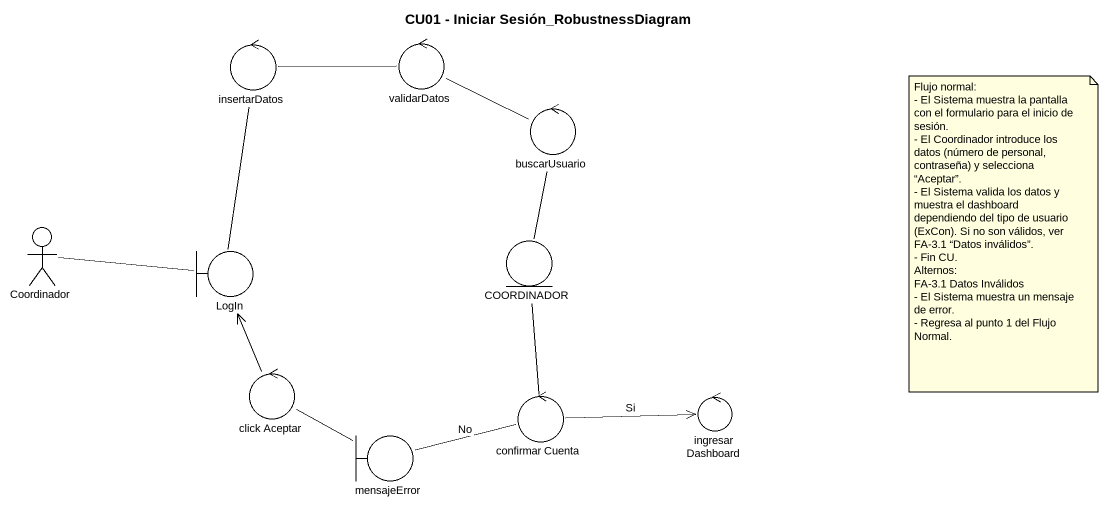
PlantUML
@startuml
title CU01 - Iniciar Sesión_RobustnessDiagram
control insertarDatos
control validarDatos
control buscarUsuario
actor Coordinador
boundary LogIn
entity COORDINADOR
control "click Aceptar" as click_Aceptar
control "confirmar Cuenta" as confirmar_Cuenta
control ingresarDashboard
boundary mensajeError
insertarDatos -- LogIn
validarDatos -left- insertarDatos
validarDatos -right- buscarUsuario
buscarUsuario -- COORDINADOR
Coordinador -right- LogIn
COORDINADOR -- confirmar_Cuenta
click_Aceptar -up-> LogIn
confirmar_Cuenta -right-> ingresarDashboard : Si
confirmar_Cuenta -left- mensajeError : No
mensajeError -left- click_Aceptar
note as N1
  Flujo normal:
  - El Sistema muestra la pantalla con el formulario para el inicio de sesión.
  - El Coordinador introduce los datos (número de personal, contraseña) y selecciona “Aceptar”.
  - El Sistema valida los datos y muestra el dashboard dependiendo del tipo de usuario (ExCon). Si no son válidos, ver FA-3.1 “Datos inválidos”.
  - Fin CU.
  Alternos:
  FA-3.1 Datos Inválidos
  - El Sistema muestra un mensaje de error.
  - Regresa al punto 1 del Flujo Normal.
end note
@enduml
